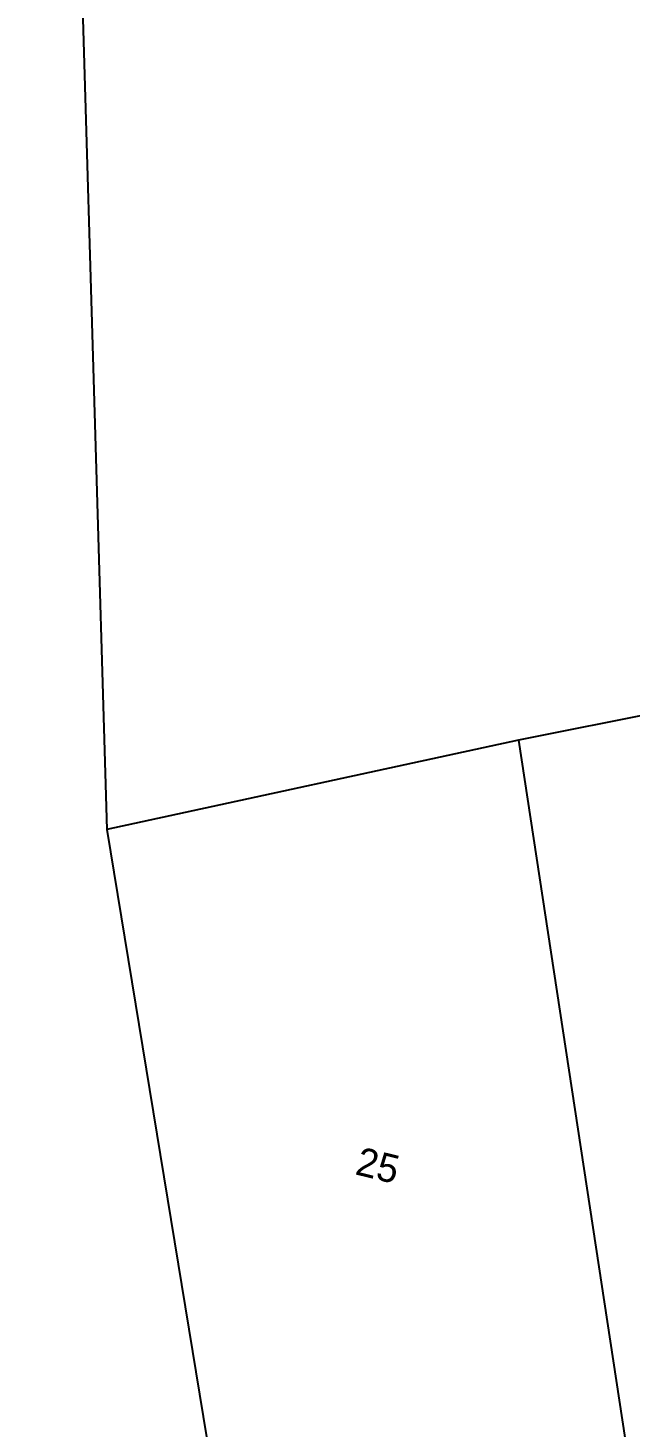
# Model space of a CAD drawing. Header units: metres. Extents: x 280481 to 282563, y 2046849 to 2049468.
# Drawn here: x 280953.1 to 281030.2, y 2048203.7 to 2048382.8 of the extents above; entities that cross this region are included whole.
import ezdxf
from ezdxf.enums import TextEntityAlignment as Align

# ---------------------------------------------------------------- set-up
doc = ezdxf.new("R2010")
doc.units = ezdxf.units.M
for name, color, linetype in [('POLY_PARCEL', 6, 'Continuous'), ('TEXT_PARCEL', 7, 'Continuous'), ('V_BOUND_LINE', 7, 'Continuous')]:
    doc.layers.add(name, color=color, linetype=linetype)
doc.styles.add('TEXT_MAP', font='')
doc.styles.get('TEXT_MAP').set_extended_font_data('Kruti Dev 050')

msp = doc.modelspace()

# ---------------------------------------------------------------- linework, layer by layer
at = {"layer": 'POLY_PARCEL'}
for p, q in [((281036.47, 2048295.73), (281015.94, 2048291.59)), ((281015.94, 2048291.59), (280963.21, 2048280.19)), ((281015.94, 2048291.59), (281033.96, 2048173.45))]:
    msp.add_line(p, q, dxfattribs=at)
at = {"layer": 'V_BOUND_LINE'}
for p, q in [((280953.13, 2048624.68), (280963.21, 2048280.19)), ((280963.21, 2048280.19), (280979.32, 2048182.26))]:
    msp.add_line(p, q, dxfattribs=at)

# ---------------------------------------------------------------- texts
at = {"layer": 'TEXT_PARCEL', "style": 'TEXT_MAP'}
msp.add_text('25', height=3.625, rotation=346.3752, dxfattribs=at).set_placement((280997.5, 2048235.43), align=Align.CENTER)

doc.saveas('drawing.dxf')
